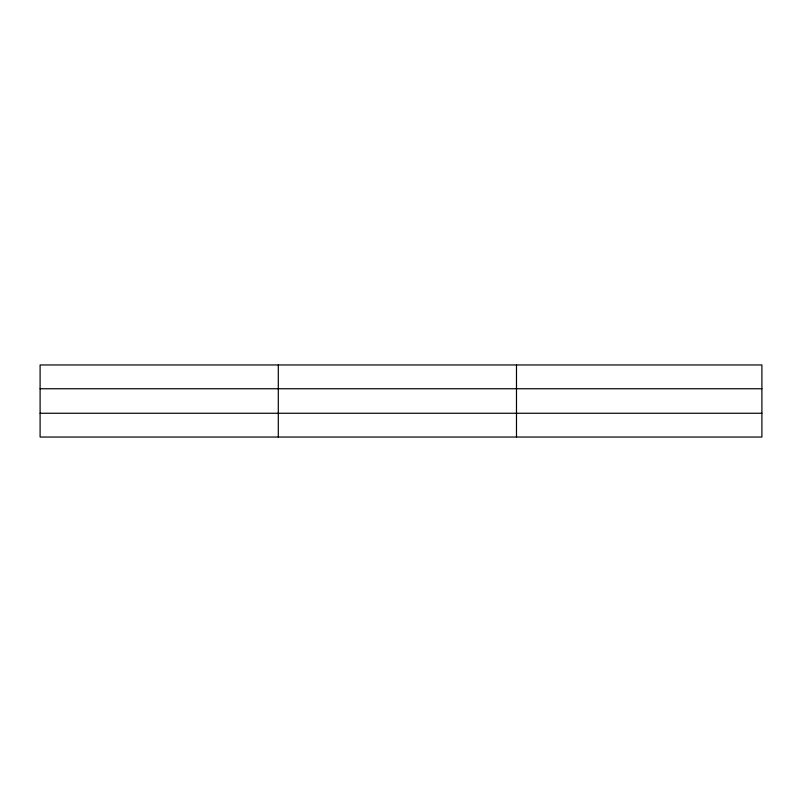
<?xml version="1.0" encoding="UTF-8"?>
<svg xmlns="http://www.w3.org/2000/svg" width="802" height="802" viewBox="0 0 802 802"><rect width="100%" height="100%" fill="white"/><g stroke="black" fill="none" stroke-linecap="round" stroke-linejoin="round"><path stroke-width="1.2" d="M278.294 437.04L278.294 364.96M516.488 437.04L516.488 364.96M761.9 388.749L761.9 364.96L40.1 364.96L40.1 437.04L761.9 437.04L761.9 388.749L40.1 388.749M40.1 413.251L761.9 413.251"/></g></svg>
